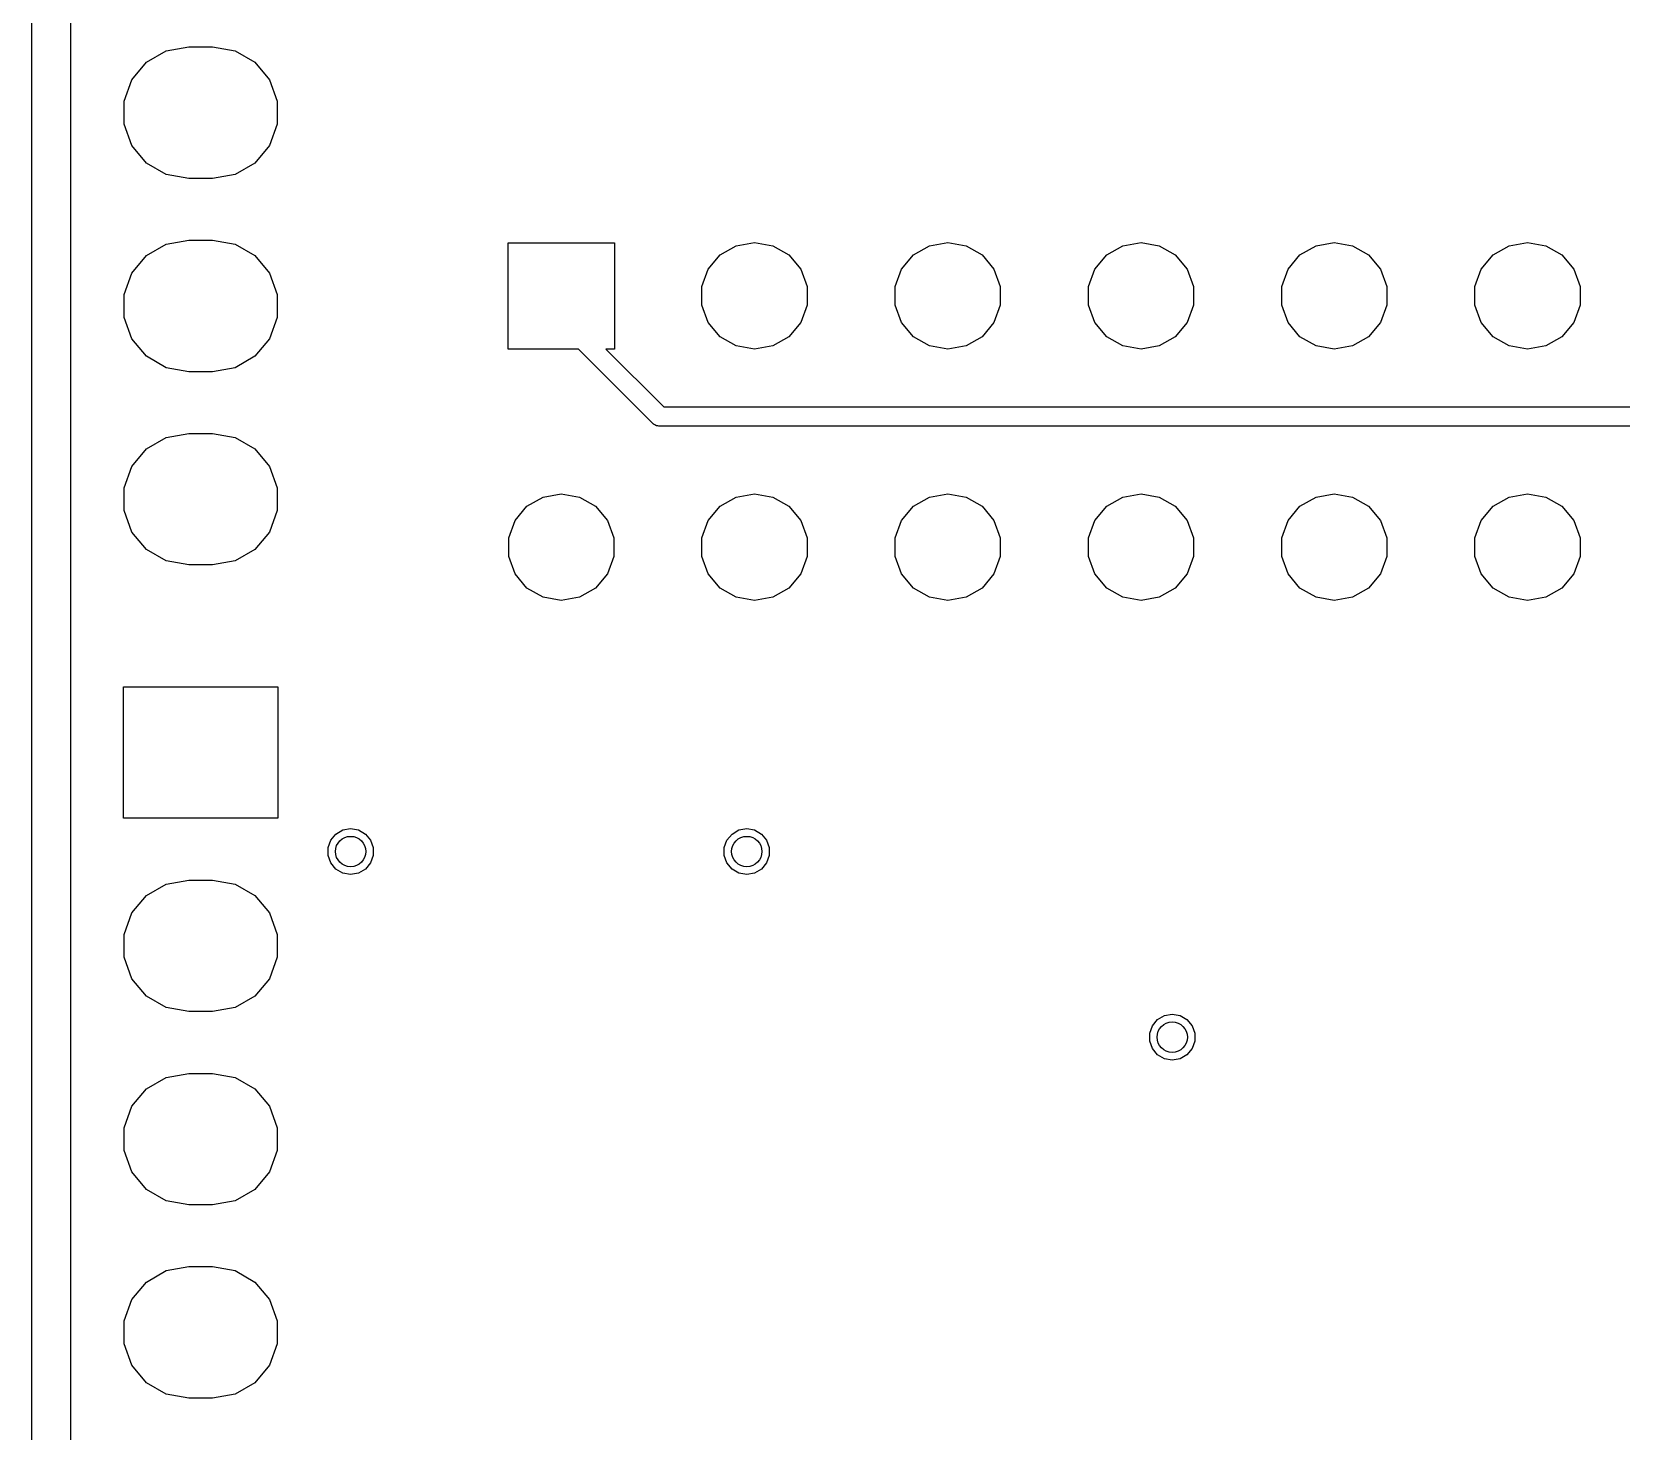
# Model space of a CAD drawing. Extents: x 10 to 287, y -200 to -10.
# Drawn here: x 81.28 to 102.17, y -121.92 to -103.53 of the extents above; entities that cross this region are included whole.
import ezdxf

# ---------------------------------------------------------------- set-up
doc = ezdxf.new("R2010")
doc.units = 0
doc.header["$MEASUREMENT"] = 0
doc.layers.add('BLACK', color=7, linetype='CONTINUOUS')

msp = doc.modelspace()

# ---------------------------------------------------------------- linework, layer by layer
at = {"layer": 'Black'}
for p, q in [((81.28, -136.78), (81.28, -99.822)), ((81.788, -99.9272), (81.788, -136.78)), ((82.7886, -103.928), (83.0483, -103.778)), ((83.0483, -103.778), (83.3437, -103.726)), ((83.3437, -103.726), (83.6563, -103.726)), ((83.6563, -103.726), (83.9517, -103.778)), ((83.9517, -103.778), (84.2114, -103.928)), ((82.5958, -104.158), (82.7886, -103.928)), ((84.2114, -103.928), (84.4042, -104.158)), ((82.4932, -104.44), (82.5958, -104.158)), ((84.4042, -104.158), (84.5068, -104.44)), ((82.4932, -104.74), (82.4932, -104.44)), ((84.5068, -104.44), (84.5068, -104.74)), ((82.5958, -105.022), (82.4932, -104.74)), ((84.5068, -104.74), (84.4042, -105.022)), ((82.7886, -105.252), (82.5958, -105.022)), ((84.4042, -105.022), (84.2114, -105.252)), ((83.0483, -105.402), (82.7886, -105.252)), ((84.2114, -105.252), (83.9517, -105.402)), ((83.3437, -105.454), (83.0483, -105.402)), ((83.6563, -105.454), (83.3437, -105.454)), ((83.9517, -105.402), (83.6563, -105.454)), ((82.7886, -106.468), (83.0483, -106.318)), ((83.0483, -106.318), (83.3437, -106.266)), ((83.3437, -106.266), (83.6563, -106.266)), ((83.6563, -106.266), (83.9517, -106.318)), ((83.9517, -106.318), (84.2114, -106.468)), ((87.5411, -107.696), (87.5411, -106.299)), ((87.5411, -106.299), (88.9381, -106.299)), ((88.9381, -106.299), (88.9381, -107.696)), ((90.5398, -106.339), (90.7796, -106.296)), ((90.7796, -106.296), (91.0194, -106.339)), ((93.0798, -106.339), (93.3196, -106.296)), ((93.3196, -106.296), (93.5594, -106.339)), ((95.6198, -106.339), (95.8596, -106.296)), ((95.8596, -106.296), (96.0994, -106.339)), ((98.1598, -106.339), (98.3996, -106.296)), ((98.3996, -106.296), (98.6394, -106.339)), ((100.7, -106.339), (100.94, -106.296)), ((100.94, -106.296), (101.179, -106.339)), ((82.5958, -106.698), (82.7886, -106.468)), ((84.2114, -106.468), (84.4042, -106.698)), ((90.1724, -106.647), (90.3289, -106.46)), ((90.3289, -106.46), (90.5398, -106.339)), ((91.0194, -106.339), (91.2303, -106.46)), ((91.2303, -106.46), (91.3868, -106.647)), ((92.7124, -106.647), (92.8689, -106.46)), ((92.8689, -106.46), (93.0798, -106.339)), ((93.5594, -106.339), (93.7703, -106.46)), ((93.7703, -106.46), (93.9268, -106.647)), ((95.2524, -106.647), (95.4089, -106.46)), ((95.4089, -106.46), (95.6198, -106.339)), ((96.0994, -106.339), (96.3103, -106.46)), ((96.3103, -106.46), (96.4668, -106.647)), ((97.7924, -106.647), (97.9489, -106.46)), ((97.9489, -106.46), (98.1598, -106.339)), ((98.6394, -106.339), (98.8503, -106.46)), ((98.8503, -106.46), (99.0068, -106.647)), ((100.332, -106.647), (100.489, -106.46)), ((100.489, -106.46), (100.7, -106.339)), ((101.179, -106.339), (101.39, -106.46)), ((101.39, -106.46), (101.547, -106.647)), ((82.4932, -106.98), (82.5958, -106.698)), ((84.4042, -106.698), (84.5068, -106.98)), ((90.0891, -106.876), (90.1724, -106.647)), ((91.3868, -106.647), (91.4701, -106.876)), ((92.6291, -106.876), (92.7124, -106.647)), ((93.9268, -106.647), (94.0101, -106.876)), ((95.1691, -106.876), (95.2524, -106.647)), ((96.4668, -106.647), (96.5501, -106.876)), ((97.7091, -106.876), (97.7924, -106.647)), ((99.0068, -106.647), (99.0901, -106.876)), ((100.249, -106.876), (100.332, -106.647)), ((101.547, -106.647), (101.63, -106.876)), ((90.0891, -107.119), (90.0891, -106.876)), ((91.4701, -106.876), (91.4701, -107.119)), ((92.6291, -107.119), (92.6291, -106.876)), ((94.0101, -106.876), (94.0101, -107.119)), ((95.1691, -107.119), (95.1691, -106.876)), ((96.5501, -106.876), (96.5501, -107.119)), ((97.7091, -107.119), (97.7091, -106.876)), ((99.0901, -106.876), (99.0901, -107.119)), ((100.249, -107.119), (100.249, -106.876)), ((101.63, -106.876), (101.63, -107.119)), ((82.4932, -107.28), (82.4932, -106.98)), ((84.5068, -106.98), (84.5068, -107.28)), ((90.1724, -107.348), (90.0891, -107.119)), ((91.4701, -107.119), (91.3868, -107.348)), ((92.7124, -107.348), (92.6291, -107.119)), ((94.0101, -107.119), (93.9268, -107.348)), ((95.2524, -107.348), (95.1691, -107.119)), ((96.5501, -107.119), (96.4668, -107.348)), ((97.7924, -107.348), (97.7091, -107.119)), ((99.0901, -107.119), (99.0068, -107.348)), ((100.332, -107.348), (100.249, -107.119)), ((101.63, -107.119), (101.547, -107.348)), ((82.5958, -107.562), (82.4932, -107.28)), ((84.5068, -107.28), (84.4042, -107.562)), ((90.3289, -107.535), (90.1724, -107.348)), ((91.3868, -107.348), (91.2303, -107.535)), ((92.8689, -107.535), (92.7124, -107.348)), ((93.9268, -107.348), (93.7703, -107.535)), ((95.4089, -107.535), (95.2524, -107.348)), ((96.4668, -107.348), (96.3103, -107.535)), ((97.9489, -107.535), (97.7924, -107.348)), ((99.0068, -107.348), (98.8503, -107.535)), ((100.489, -107.535), (100.332, -107.348)), ((101.547, -107.348), (101.39, -107.535)), ((82.7886, -107.792), (82.5958, -107.562)), ((84.4042, -107.562), (84.2114, -107.792)), ((90.5398, -107.656), (90.3289, -107.535)), ((91.2303, -107.535), (91.0194, -107.656)), ((93.0798, -107.656), (92.8689, -107.535)), ((93.7703, -107.535), (93.5594, -107.656)), ((95.6198, -107.656), (95.4089, -107.535)), ((96.3103, -107.535), (96.0994, -107.656)), ((98.1598, -107.656), (97.9489, -107.535)), ((98.8503, -107.535), (98.6394, -107.656)), ((100.7, -107.656), (100.489, -107.535)), ((101.39, -107.535), (101.179, -107.656)), ((83.0483, -107.942), (82.7886, -107.792)), ((84.2114, -107.792), (83.9517, -107.942)), ((88.4664, -107.696), (87.5411, -107.696)), ((89.4452, -108.675), (88.4664, -107.696)), ((88.9381, -107.696), (88.8256, -107.696)), ((88.8256, -107.696), (89.5876, -108.458)), ((90.7796, -107.699), (90.5398, -107.656)), ((91.0194, -107.656), (90.7796, -107.699)), ((93.3196, -107.699), (93.0798, -107.656)), ((93.5594, -107.656), (93.3196, -107.699)), ((95.8596, -107.699), (95.6198, -107.656)), ((96.0994, -107.656), (95.8596, -107.699)), ((98.3996, -107.699), (98.1598, -107.656)), ((98.6394, -107.656), (98.3996, -107.699)), ((100.94, -107.699), (100.7, -107.656)), ((101.179, -107.656), (100.94, -107.699)), ((83.3437, -107.994), (83.0483, -107.942)), ((83.6563, -107.994), (83.3437, -107.994)), ((83.9517, -107.942), (83.6563, -107.994)), ((89.5876, -108.458), (90.932, -108.458)), ((90.932, -108.458), (106.68, -108.458)), ((83.0483, -108.858), (83.3437, -108.806)), ((83.3437, -108.806), (83.6563, -108.806)), ((83.6563, -108.806), (83.9517, -108.858)), ((89.4498, -108.678), (89.4452, -108.675)), ((89.4534, -108.682), (89.4498, -108.678)), ((89.4677, -108.691), (89.4534, -108.682)), ((89.4813, -108.7), (89.4677, -108.691)), ((89.4867, -108.702), (89.4813, -108.7)), ((89.4916, -108.704), (89.4867, -108.702)), ((89.5079, -108.707), (89.4916, -108.704)), ((89.5239, -108.712), (89.5079, -108.707)), ((89.5295, -108.711), (89.5239, -108.712)), ((89.535, -108.712), (89.5295, -108.711)), ((90.932, -108.712), (89.535, -108.712)), ((106.68, -108.712), (90.932, -108.712)), ((82.5958, -109.238), (82.7886, -109.008)), ((82.7886, -109.008), (83.0483, -108.858)), ((83.9517, -108.858), (84.2114, -109.008)), ((84.2114, -109.008), (84.4042, -109.238)), ((82.4932, -109.52), (82.5958, -109.238)), ((84.4042, -109.238), (84.5068, -109.52)), ((82.4932, -109.82), (82.4932, -109.52)), ((84.5068, -109.52), (84.5068, -109.82)), ((87.7889, -109.762), (87.9998, -109.641)), ((87.9998, -109.641), (88.2396, -109.598)), ((88.2396, -109.598), (88.4794, -109.641)), ((88.4794, -109.641), (88.6903, -109.762)), ((90.3289, -109.762), (90.5398, -109.641)), ((90.5398, -109.641), (90.7796, -109.598)), ((90.7796, -109.598), (91.0194, -109.641)), ((91.0194, -109.641), (91.2303, -109.762)), ((92.8689, -109.762), (93.0798, -109.641)), ((93.0798, -109.641), (93.3196, -109.598)), ((93.3196, -109.598), (93.5594, -109.641)), ((93.5594, -109.641), (93.7703, -109.762)), ((95.4089, -109.762), (95.6198, -109.641)), ((95.6198, -109.641), (95.8596, -109.598)), ((95.8596, -109.598), (96.0994, -109.641)), ((96.0994, -109.641), (96.3103, -109.762)), ((97.9489, -109.762), (98.1598, -109.641)), ((98.1598, -109.641), (98.3996, -109.598)), ((98.3996, -109.598), (98.6394, -109.641)), ((98.6394, -109.641), (98.8503, -109.762)), ((100.489, -109.762), (100.7, -109.641)), ((100.7, -109.641), (100.94, -109.598)), ((100.94, -109.598), (101.179, -109.641)), ((101.179, -109.641), (101.39, -109.762)), ((82.5958, -110.102), (82.4932, -109.82)), ((84.5068, -109.82), (84.4042, -110.102)), ((87.6324, -109.949), (87.7889, -109.762)), ((88.6903, -109.762), (88.8468, -109.949)), ((90.1724, -109.949), (90.3289, -109.762)), ((91.2303, -109.762), (91.3868, -109.949)), ((92.7124, -109.949), (92.8689, -109.762)), ((93.7703, -109.762), (93.9268, -109.949)), ((95.2524, -109.949), (95.4089, -109.762)), ((96.3103, -109.762), (96.4668, -109.949)), ((97.7924, -109.949), (97.9489, -109.762)), ((98.8503, -109.762), (99.0068, -109.949)), ((100.332, -109.949), (100.489, -109.762)), ((101.39, -109.762), (101.547, -109.949)), ((87.5491, -110.178), (87.6324, -109.949)), ((88.8468, -109.949), (88.9301, -110.178)), ((90.0891, -110.178), (90.1724, -109.949)), ((91.3868, -109.949), (91.4701, -110.178)), ((92.6291, -110.178), (92.7124, -109.949)), ((93.9268, -109.949), (94.0101, -110.178)), ((95.1691, -110.178), (95.2524, -109.949)), ((96.4668, -109.949), (96.5501, -110.178)), ((97.7091, -110.178), (97.7924, -109.949)), ((99.0068, -109.949), (99.0901, -110.178)), ((100.249, -110.178), (100.332, -109.949)), ((101.547, -109.949), (101.63, -110.178)), ((82.7886, -110.332), (82.5958, -110.102)), ((84.4042, -110.102), (84.2114, -110.332)), ((87.5491, -110.421), (87.5491, -110.178)), ((88.9301, -110.178), (88.9301, -110.421)), ((90.0891, -110.421), (90.0891, -110.178)), ((91.4701, -110.178), (91.4701, -110.421)), ((92.6291, -110.421), (92.6291, -110.178)), ((94.0101, -110.178), (94.0101, -110.421)), ((95.1691, -110.421), (95.1691, -110.178)), ((96.5501, -110.178), (96.5501, -110.421)), ((97.7091, -110.421), (97.7091, -110.178)), ((99.0901, -110.178), (99.0901, -110.421)), ((100.249, -110.421), (100.249, -110.178)), ((101.63, -110.178), (101.63, -110.421)), ((83.0483, -110.482), (82.7886, -110.332)), ((83.3437, -110.534), (83.0483, -110.482)), ((83.9517, -110.482), (83.6563, -110.534)), ((84.2114, -110.332), (83.9517, -110.482)), ((87.6324, -110.65), (87.5491, -110.421)), ((88.9301, -110.421), (88.8468, -110.65)), ((90.1724, -110.65), (90.0891, -110.421)), ((91.4701, -110.421), (91.3868, -110.65)), ((92.7124, -110.65), (92.6291, -110.421)), ((94.0101, -110.421), (93.9268, -110.65)), ((95.2524, -110.65), (95.1691, -110.421)), ((96.5501, -110.421), (96.4668, -110.65)), ((97.7924, -110.65), (97.7091, -110.421)), ((99.0901, -110.421), (99.0068, -110.65)), ((100.332, -110.65), (100.249, -110.421)), ((101.63, -110.421), (101.547, -110.65)), ((83.6563, -110.534), (83.3437, -110.534)), ((87.7889, -110.837), (87.6324, -110.65)), ((88.8468, -110.65), (88.6903, -110.837)), ((90.3289, -110.837), (90.1724, -110.65)), ((91.3868, -110.65), (91.2303, -110.837)), ((92.8689, -110.837), (92.7124, -110.65)), ((93.9268, -110.65), (93.7703, -110.837)), ((95.4089, -110.837), (95.2524, -110.65)), ((96.4668, -110.65), (96.3103, -110.837)), ((97.9489, -110.837), (97.7924, -110.65)), ((99.0068, -110.65), (98.8503, -110.837)), ((100.489, -110.837), (100.332, -110.65)), ((101.547, -110.65), (101.39, -110.837)), ((87.9998, -110.958), (87.7889, -110.837)), ((88.6903, -110.837), (88.4794, -110.958)), ((90.5398, -110.958), (90.3289, -110.837)), ((91.2303, -110.837), (91.0194, -110.958)), ((93.0798, -110.958), (92.8689, -110.837)), ((93.7703, -110.837), (93.5594, -110.958)), ((95.6198, -110.958), (95.4089, -110.837)), ((96.3103, -110.837), (96.0994, -110.958)), ((98.1598, -110.958), (97.9489, -110.837)), ((98.8503, -110.837), (98.6394, -110.958)), ((100.7, -110.958), (100.489, -110.837)), ((101.39, -110.837), (101.179, -110.958)), ((88.2396, -111.001), (87.9998, -110.958)), ((88.4794, -110.958), (88.2396, -111.001)), ((90.7796, -111.001), (90.5398, -110.958)), ((91.0194, -110.958), (90.7796, -111.001)), ((93.3196, -111.001), (93.0798, -110.958)), ((93.5594, -110.958), (93.3196, -111.001)), ((95.8596, -111.001), (95.6198, -110.958)), ((96.0994, -110.958), (95.8596, -111.001)), ((98.3996, -111.001), (98.1598, -110.958)), ((98.6394, -110.958), (98.3996, -111.001)), ((100.94, -111.001), (100.7, -110.958)), ((101.179, -110.958), (100.94, -111.001)), ((82.484, -113.864), (82.484, -112.136)), ((82.484, -112.136), (84.516, -112.136)), ((84.516, -112.136), (84.516, -113.864)), ((84.516, -113.864), (82.484, -113.864)), ((85.2776, -114.07), (85.3681, -114.017)), ((85.3681, -114.017), (85.471, -113.999)), ((85.471, -113.999), (85.5739, -114.017)), ((85.5739, -114.017), (85.6644, -114.07)), ((90.4846, -114.07), (90.5751, -114.017)), ((90.5751, -114.017), (90.678, -113.999)), ((90.678, -113.999), (90.7809, -114.017)), ((90.7809, -114.017), (90.8714, -114.07)), ((85.1747, -114.248), (85.2104, -114.15)), ((85.1747, -114.352), (85.1747, -114.248)), ((85.2104, -114.15), (85.2776, -114.07)), ((85.6644, -114.07), (85.7316, -114.15)), ((85.7316, -114.15), (85.7673, -114.248)), ((85.7673, -114.248), (85.7673, -114.352)), ((90.3817, -114.248), (90.4174, -114.15)), ((90.3817, -114.352), (90.3817, -114.248)), ((90.4174, -114.15), (90.4846, -114.07)), ((90.8714, -114.07), (90.9386, -114.15)), ((90.9386, -114.15), (90.9743, -114.248)), ((90.9743, -114.248), (90.9743, -114.352)), ((85.2104, -114.45), (85.1747, -114.352)), ((85.2776, -114.53), (85.2104, -114.45)), ((85.7316, -114.45), (85.6644, -114.53)), ((85.7673, -114.352), (85.7316, -114.45)), ((90.4174, -114.45), (90.3817, -114.352)), ((90.4846, -114.53), (90.4174, -114.45)), ((90.9386, -114.45), (90.8714, -114.53)), ((90.9743, -114.352), (90.9386, -114.45)), ((83.0483, -114.728), (83.3437, -114.676)), ((83.3437, -114.676), (83.6563, -114.676)), ((83.6563, -114.676), (83.9517, -114.728)), ((85.3681, -114.583), (85.2776, -114.53)), ((85.471, -114.601), (85.3681, -114.583)), ((85.5739, -114.583), (85.471, -114.601)), ((85.6644, -114.53), (85.5739, -114.583)), ((90.5751, -114.583), (90.4846, -114.53)), ((90.678, -114.601), (90.5751, -114.583)), ((90.7809, -114.583), (90.678, -114.601)), ((90.8714, -114.53), (90.7809, -114.583)), ((82.5958, -115.108), (82.7886, -114.878)), ((82.7886, -114.878), (83.0483, -114.728)), ((83.9517, -114.728), (84.2114, -114.878)), ((84.2114, -114.878), (84.4042, -115.108)), ((82.4932, -115.39), (82.5958, -115.108)), ((84.4042, -115.108), (84.5068, -115.39)), ((82.4932, -115.69), (82.4932, -115.39)), ((84.5068, -115.39), (84.5068, -115.69)), ((82.5958, -115.972), (82.4932, -115.69)), ((84.5068, -115.69), (84.4042, -115.972)), ((82.7886, -116.202), (82.5958, -115.972)), ((84.4042, -115.972), (84.2114, -116.202)), ((83.0483, -116.352), (82.7886, -116.202)), ((83.3437, -116.404), (83.0483, -116.352)), ((83.9517, -116.352), (83.6563, -116.404)), ((84.2114, -116.202), (83.9517, -116.352)), ((83.6563, -116.404), (83.3437, -116.404)), ((96.0094, -116.59), (96.0766, -116.51)), ((96.0766, -116.51), (96.1671, -116.457)), ((96.1671, -116.457), (96.27, -116.439)), ((96.27, -116.439), (96.3729, -116.457)), ((96.3729, -116.457), (96.4634, -116.51)), ((96.4634, -116.51), (96.5306, -116.59)), ((95.9737, -116.688), (96.0094, -116.59)), ((95.9737, -116.792), (95.9737, -116.688)), ((96.5306, -116.59), (96.5663, -116.688)), ((96.5663, -116.688), (96.5663, -116.792)), ((96.0094, -116.89), (95.9737, -116.792)), ((96.0766, -116.97), (96.0094, -116.89)), ((96.1671, -117.023), (96.0766, -116.97)), ((96.4634, -116.97), (96.3729, -117.023)), ((96.5306, -116.89), (96.4634, -116.97)), ((96.5663, -116.792), (96.5306, -116.89)), ((96.27, -117.041), (96.1671, -117.023)), ((96.3729, -117.023), (96.27, -117.041)), ((82.7886, -117.418), (83.0483, -117.268)), ((83.0483, -117.268), (83.3437, -117.216)), ((83.3437, -117.216), (83.6563, -117.216)), ((83.6563, -117.216), (83.9517, -117.268)), ((83.9517, -117.268), (84.2114, -117.418)), ((82.5958, -117.648), (82.7886, -117.418)), ((84.2114, -117.418), (84.4042, -117.648)), ((82.4932, -117.93), (82.5958, -117.648)), ((84.4042, -117.648), (84.5068, -117.93)), ((82.4932, -118.23), (82.4932, -117.93)), ((84.5068, -117.93), (84.5068, -118.23)), ((82.5958, -118.512), (82.4932, -118.23)), ((84.5068, -118.23), (84.4042, -118.512)), ((82.7886, -118.742), (82.5958, -118.512)), ((84.4042, -118.512), (84.2114, -118.742)), ((83.0483, -118.892), (82.7886, -118.742)), ((84.2114, -118.742), (83.9517, -118.892)), ((83.3437, -118.944), (83.0483, -118.892)), ((83.6563, -118.944), (83.3437, -118.944)), ((83.9517, -118.892), (83.6563, -118.944)), ((82.7886, -119.958), (83.0483, -119.808)), ((83.0483, -119.808), (83.3437, -119.756)), ((83.3437, -119.756), (83.6563, -119.756)), ((83.6563, -119.756), (83.9517, -119.808)), ((83.9517, -119.808), (84.2114, -119.958)), ((82.5958, -120.188), (82.7886, -119.958)), ((84.2114, -119.958), (84.4042, -120.188)), ((82.4932, -120.47), (82.5958, -120.188)), ((84.4042, -120.188), (84.5068, -120.47)), ((82.4932, -120.77), (82.4932, -120.47)), ((84.5068, -120.47), (84.5068, -120.77)), ((82.5958, -121.052), (82.4932, -120.77)), ((84.5068, -120.77), (84.4042, -121.052)), ((82.7886, -121.282), (82.5958, -121.052)), ((84.4042, -121.052), (84.2114, -121.282)), ((83.0483, -121.432), (82.7886, -121.282)), ((84.2114, -121.282), (83.9517, -121.432)), ((83.3437, -121.484), (83.0483, -121.432)), ((83.6563, -121.484), (83.3437, -121.484)), ((83.9517, -121.432), (83.6563, -121.484))]:
    msp.add_line(p, q, dxfattribs=at)
for centre in [(85.471, -114.3), (90.678, -114.3), (96.27, -116.74)]:
    msp.add_circle(centre, 0.1994, dxfattribs=at)

doc.saveas('drawing.dxf')
